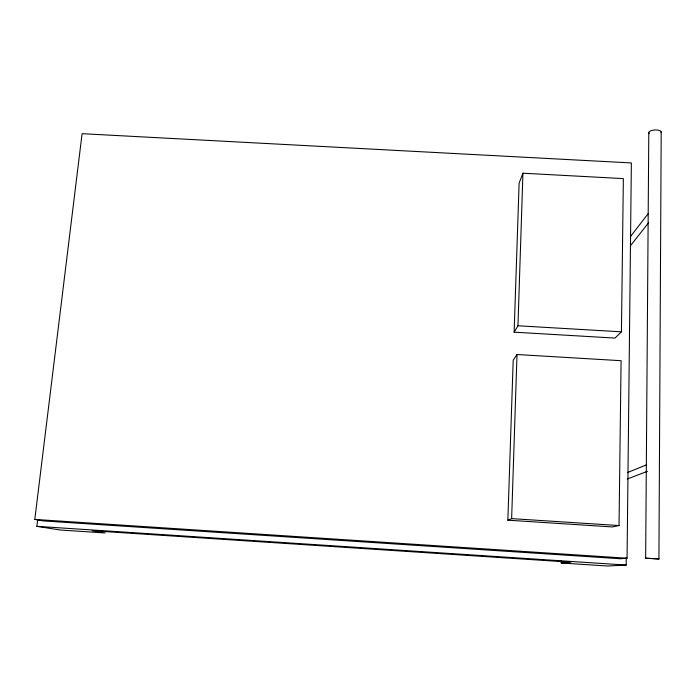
<?xml version="1.0" encoding="UTF-8"?>
<svg xmlns="http://www.w3.org/2000/svg" width="696" height="696" viewBox="0 0 696 696"><rect width="100%" height="100%" fill="white"/><g stroke="black" fill="none" stroke-linecap="round" stroke-linejoin="round"><path stroke-width="1.04" d="M648.794 132.779L645.644 558.192L658.921 559.001L661.2 131.918M561.254 560.819L561.211 562.977L607.53 566.022L626.165 565.074L626.252 557.47M627.061 558.227L631.359 162.942L82.093 133.684L34.8 519.425L43.239 520.913L620.353 558.74L627.061 558.227L34.8 519.425M619.031 525.55L621.084 360.702L517.006 354.516L513.196 360.224L507.854 520.19L612.402 526.942L619.031 525.55L511.638 518.624L507.854 520.19M621.441 331.827L623.355 178.611L522.94 173.208L519.112 183.179L514.135 332.166L614.986 338.091L621.441 331.827L517.955 325.772L514.135 332.166M511.638 518.624L517.006 354.516M517.955 325.772L522.94 173.208M561.211 562.977L570.964 562.211L92.15 530.726L105.166 532.971L60.265 530.013L36.862 526.341L37.654 519.868M630.332 236.779L648.133 213.663M630.48 245.679L648.62 222.737M627.696 472.471L646.636 464.78M627.244 479.022L647.393 471.322M645.644 558.192L659.121 558.94M36.862 526.341L626.165 565.074M649.229 133.475A6.229 2.366 -2.9 0 1 654.579 129.995A6.229 2.366 -2.9 0 1 661.017 132.666"/></g></svg>
